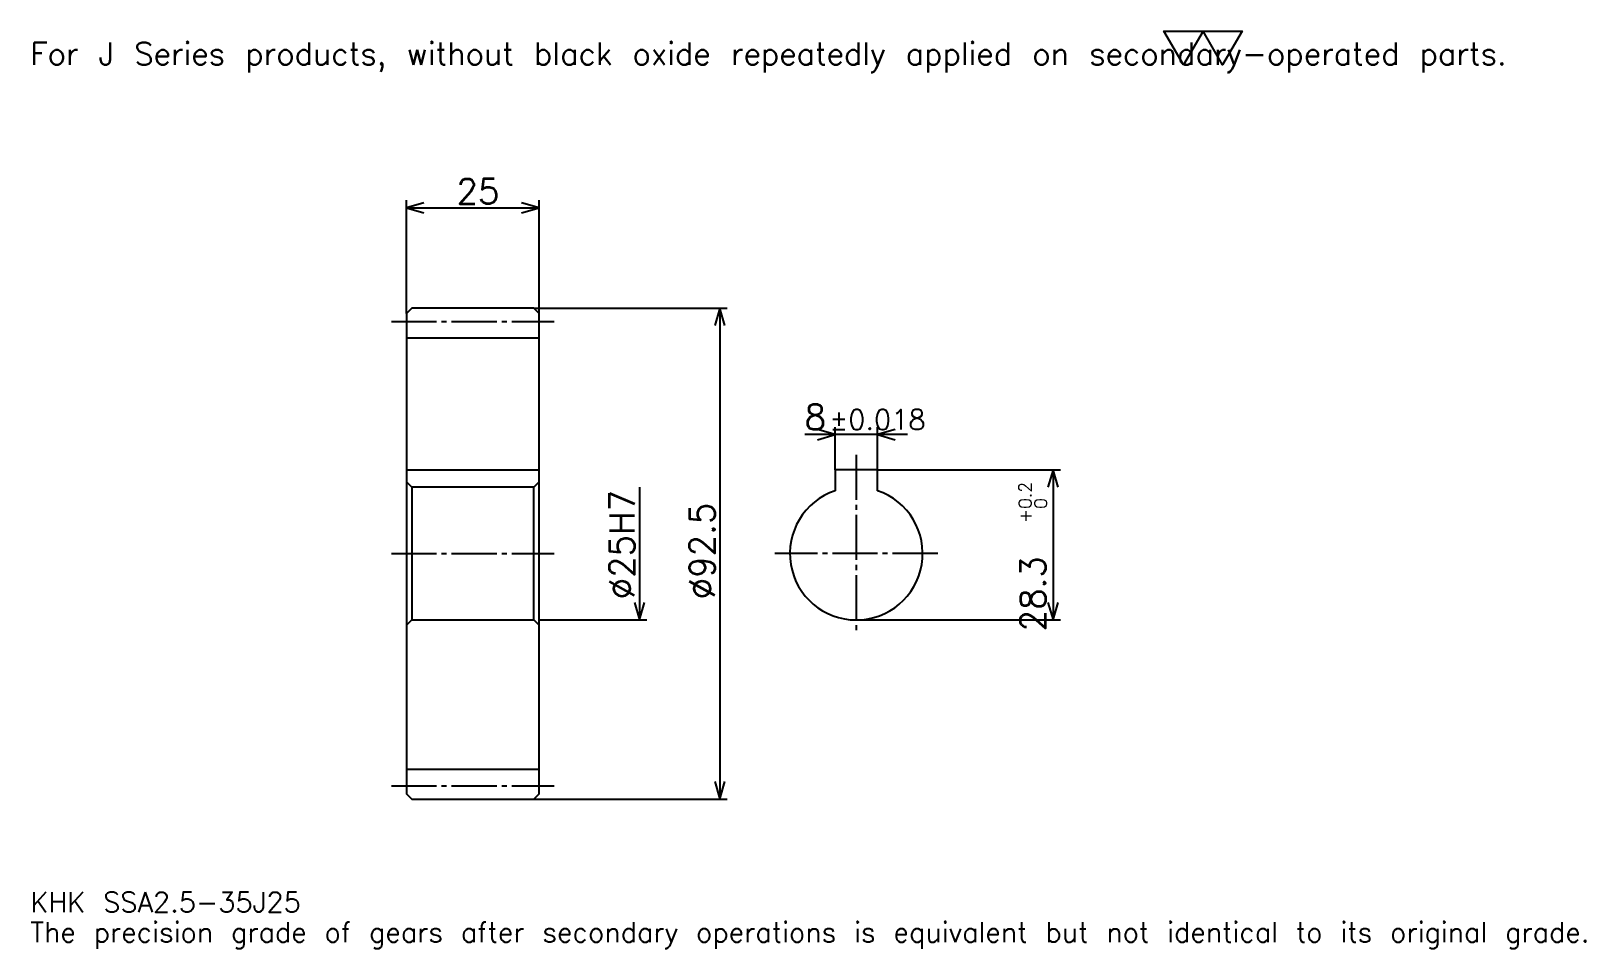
# Model space of a CAD drawing. Extents: x 10 to 302, y 3 to 176.
import ezdxf

# ---------------------------------------------------------------- set-up
doc = ezdxf.new("R2010")
doc.units = 0
doc.linetypes.add('DASHDOT', pattern=[11.33152, 8.498641, -0.944293, 0.944293, -0.944293])
doc.layers.get('0').update_dxf_attribs({"linetype": 'CONTINUOUS'})
doc.layers.add('DASHDOT', color=6, linetype='DASHDOT')
doc.styles.add('KANJI', font='TXT', dxfattribs={"bigfont": 'BIGFONT'})

msp = doc.modelspace()

# ---------------------------------------------------------------- linework, layer by layer
at = {"color": 5}
for p, q in [((80.289413, 124.174591), (80.289413, 144.476898)), ((105.289413, 124.174591), (105.289413, 144.476898)), ((80.289413, 143.060455), (105.289413, 143.060455)), ((80.289413, 123.174591), (80.289413, 124.174591)), ((104.289413, 124.174591), (105.289413, 124.174591)), ((105.289413, 124.174591), (140.700409, 124.174591)), ((105.289413, 123.174591), (105.289413, 124.174591)), ((139.283981, 124.174591), (139.283981, 31.674591)), ((174.669861, 100.334648), (155.338318, 100.334648)), ((161.004089, 93.724594), (161.004089, 101.751083)), ((169.004089, 93.724594), (169.004089, 101.751083)), ((169.004089, 93.724594), (203.470795, 93.724594)), ((202.054352, 93.724594), (202.054352, 65.424591)), ((124.175285, 90.424591), (124.175285, 65.424591)), ((105.289413, 65.424591), (125.591721, 65.424591)), ((165.004089, 65.424591), (203.470795, 65.424591)), ((104.289413, 31.674591), (105.289413, 31.674591)), ((105.289413, 31.674591), (140.700409, 31.674591))]:
    msp.add_line(p, q, dxfattribs=at)
at = {"color": 4}
for p, q in [((80.289413, 118.549591), (105.289413, 118.549591)), ((80.289413, 93.724594), (105.289413, 93.724594)), ((105.289413, 91.424591), (104.289413, 90.424591)), ((80.289413, 64.424591), (81.289413, 65.424591)), ((105.289413, 64.424591), (104.289413, 65.424591)), ((80.289413, 37.299591), (105.289413, 37.299591))]:
    msp.add_line(p, q, dxfattribs=at)
at = {"color": 7}
msp.add_lwpolyline([(226.630432, 169.972824), (222.947693, 176.356247), (237.678665, 176.356247), (233.995926, 169.972824), (230.313171, 176.356247), (226.630432, 169.972824)], dxfattribs=at)
at = {"color": 5}
for points in [[(83.594444, 144.004761), (80.289413, 143.060455), (83.594444, 142.11618)], [(101.98439, 142.11618), (105.289413, 143.060455), (101.98439, 144.004761)], [(140.228271, 120.869568), (139.283981, 124.174591), (138.339691, 120.869568)], [(157.699066, 99.39035), (161.004089, 100.334648), (157.699066, 101.278938)], [(172.309113, 101.278938), (169.004089, 100.334648), (172.309113, 99.39035)], [(202.998657, 90.419563), (202.054352, 93.724594), (201.110077, 90.419563)], [(123.230988, 68.729614), (124.175285, 65.424591), (125.119583, 68.729614)], [(201.110077, 68.729622), (202.054352, 65.424591), (202.998657, 68.729622)], [(138.339691, 34.979618), (139.283981, 31.674591), (140.228271, 34.979618)]]:
    msp.add_lwpolyline(points, dxfattribs=at)
at = {"color": 4}
for points in [[(80.289413, 64.424591), (80.289413, 32.674591), (81.289413, 31.674591), (104.289413, 31.674591), (105.289413, 32.674591), (105.289413, 123.174591), (104.289413, 124.174591), (81.289413, 124.174591), (80.289413, 123.174591), (80.289413, 64.424591)], [(169.004089, 89.767311), (169.004089, 93.724594), (161.004089, 93.724594), (161.004089, 89.767311)], [(80.289413, 91.424591), (81.289413, 90.424591), (81.289413, 65.424591), (104.289413, 65.424591), (104.289413, 90.424591), (81.289413, 90.424591)]]:
    msp.add_lwpolyline(points, dxfattribs=at)
msp.add_arc((165.004089, 77.924591), 12.5, 108.66292518, 71.33707482, dxfattribs=at)
at = {"layer": 'DASHDOT', "color": 7}
for p, q in [((77.456535, 121.674591), (108.122292, 121.674591)), ((165.004089, 96.557472), (165.004089, 62.591713)), ((77.456535, 77.924591), (108.122292, 77.924591)), ((180.336975, 77.924591), (149.671204, 77.924591)), ((77.456535, 34.174591), (108.122292, 34.174591))]:
    msp.add_line(p, q, dxfattribs=at)

# ---------------------------------------------------------------- texts
at = {"color": 7, "style": 'KANJI'}
for s, height, p in [('For J Series products, without black oxide repeatedly applied on secondary-operated parts.', 4.249321, (9.442935, 169.972824)), ('25', 4.721467, (89.720459, 143.815887)), ('8', 4.721467, (155.258057, 101.278938)), ('%%p0.018', 3.777174, (159.931717, 101.278938)), ('KHK SSA2.5-35J25', 3.777174, (9.442935, 10.387228)), ('The precision grade of gears after secondary operations is equivalent but not identical to its original grade.', 3.777174, (9.442935, 4.721467))]:
    msp.add_text(s, height=height, dxfattribs=at).set_placement(p)
for s, height, p in [('0.2', 2.360734, (197.993896, 86.362396)), ('%%c25H7', 4.721467, (123.230988, 69.307915)), ('0', 2.360734, (200.921204, 86.362396)), ('%%c92.5', 4.721467, (138.339691, 69.307915)), ('+', 2.360734, (197.993896, 83.718376)), ('28.3', 4.721467, (200.637909, 63.281998))]:
    msp.add_text(s, height=height, rotation=90, dxfattribs=at).set_placement(p)

doc.saveas('drawing.dxf')
